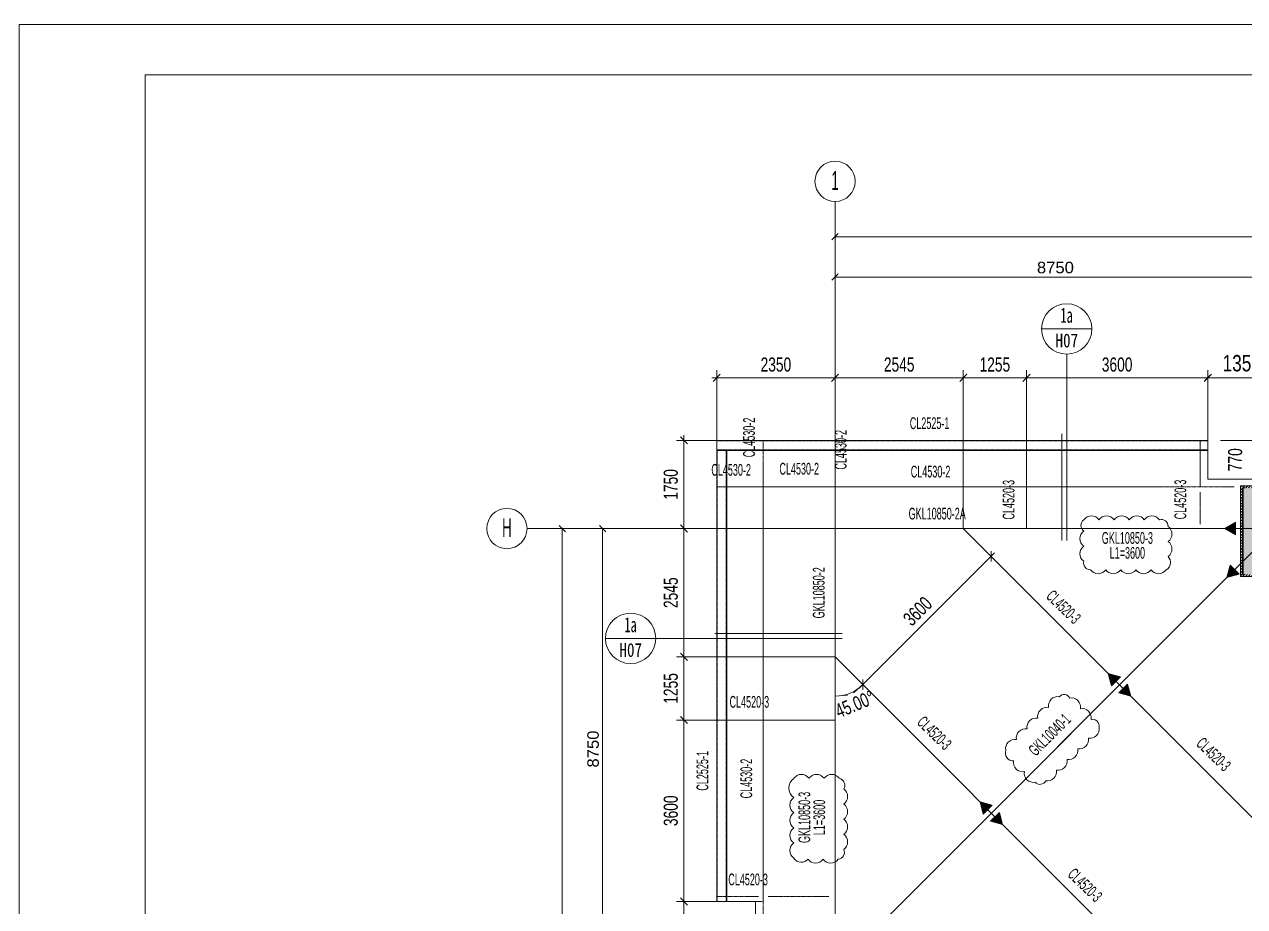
# Model space of a CAD drawing. Header units: millimetres. Extents: x 8533 to 398112, y -117646 to 105276.
# Drawn here: x 230011 to 254238, y 65101 to 82604 of the extents above; entities that cross this region are included whole.
import ezdxf

# ---------------------------------------------------------------- set-up
doc = ezdxf.new("R2010")
doc.units = ezdxf.units.MM
for name, pattern in [('IMPORT-A-D0TE-BF$0$DOTE', [0]), ('IMPORT-beam-Corner$0$DOTE', [0]), ('IMPORT-beam-Corner$0$HIDDEN', [3.75, 2.5, -1.25]), ('IMPORT-colu-06F-9F$0$DOTE', [0]), ('IMPORT-colu-10F-19F$0$DOTE', [0]), ('IMPORT-MQNT-06F$0$HIDDEN', [3.75, 2.5, -1.25])]:
    doc.linetypes.add(name, pattern=pattern)
for name, color, linetype, lineweight in [('-S-detail_numb', 60, 'Continuous', 13), ('A-D0TE-BF$0$A-Axis', 3, 'Continuous', 13), ('A-D0TE-BF$0$A-Axis-GRID', 1, 'IMPORT-A-D0TE-BF$0$DOTE', 13), ('A-EDGE-6_27F$0$A-floor-EDGE', 6, 'Continuous', 13), ('A1$0$TK', 4, 'Continuous', 13), ('A1$0$VHBoundary', 4, 'Continuous', 13), ('beam-10F$0$S-dim', 3, 'Continuous', 13), ('beam-Corner$0$Gjlx', 3, 'Continuous', 13), ('beam-Corner$0$S-dim', 3, 'Continuous', 13), ('beam-Corner$0$S-grid', 11, 'IMPORT-beam-Corner$0$DOTE', 13), ('beam-Corner$0$STPM_RBEAM_SIG', 2, 'Continuous', 13), ('colu-06F-9F$0$A-Axis-grid', 1, 'IMPORT-colu-06F-9F$0$DOTE', 13), ('colu-06F-9F$0$S-COLU-STEEL', 104, 'Continuous', 13), ('colu-06F-9F$0$S-hatch', 253, 'Continuous', 13), ('colu-10F-19F$0$A-Axis-grid', 1, 'IMPORT-colu-10F-19F$0$DOTE', 13), ('colu-10F-19F$0$S-COLU-STEEL', 104, 'Continuous', 13), ('M-10F$0$20250206', 201, 'Continuous', 13), ('M-10F$0$20250312', 201, 'Continuous', 13), ('M-10F$0$S-steel_bolt', 2, 'Continuous', 13), ('M-10F$0$S-text', 7, 'Continuous', 13), ('MQNT-06F$0$S-beam_steel', 81, 'Continuous', 13), ('S-beam2-20F-steel截面$0$20250206', 201, 'Continuous', 13), ('S-beam2-20F-steel截面$0$平立面图梁柱撑编号', 250, 'Continuous', 18), ('塔楼-STR-10F-梁板-20250510_dwg', 8, 'Continuous', 13)]:
    doc.layers.add(name, color=color, linetype=linetype, lineweight=lineweight)
doc.styles.add('Arial', font='arial.ttf', dxfattribs={"width": 0.7, "height": 326.200771})
doc.styles.add('Arial_1', font='arial.ttf', dxfattribs={"width": 0.6, "height": 326.200771})
doc.styles.add('Arial_10', font='arial.ttf', dxfattribs={"width": 0.75, "height": 326.200771})
doc.styles.add('Arial_11', font='arial.ttf', dxfattribs={"width": 0.55, "height": 326.200771})
doc.styles.add('Arial_2', font='arial.ttf', dxfattribs={"width": 0.5, "height": 326.200771})
doc.styles.add('Arial_3', font='arial.ttf', dxfattribs={"width": 1.035349, "height": 252.601612})
doc.styles.add('宋体_1', font='', dxfattribs={"width": 0.6, "height": 264.345992})
doc.styles.add('宋体_2', font='', dxfattribs={"width": 0.8, "height": 300})
doc.styles.get('宋体_1').set_extended_font_data('SimSun')
doc.styles.get('宋体_2').set_extended_font_data('SimSun')

# ---------------------------------------------------------------- blocks, each defined once
blk = doc.blocks.new('塔楼-STR-10F-梁板-20250510_dwg_INDEX-MQ-6F-1682978-10F_STR_45_850_')
at = {"layer": '-S-detail_numb'}
for p, q in [((-13400, 22460), (-14400, 22460)), ((-13900, 18260), (-13900, 21960)), ((-14000, 18260), (-14000, 20377)), ((-18359, 16420), (-20890, 16420))]:
    blk.add_line(p, q, dxfattribs=at)
at = {"layer": '-S-detail_numb', "flags": 128}
blk.add_lwpolyline([(-18359, 16320), (-21932, 16320), (-23059, 16320)], dxfattribs=at)
at = {"layer": '-S-detail_numb'}
for centre in [(-13900, 22460), (-22559, 16320)]:
    blk.add_circle(centre, 500, dxfattribs=at)
at = {"layer": '-S-detail_numb', "color": 7, "attachment_point": 2, "line_spacing_factor": 0.877739}
for s, insert, char_height, width, style in [('1a', (-13903, 22883), 300, 362.32, '宋体_1'), ('H07', (-13898, 22368), 275, 498.2, '宋体_2'), ('1a', (-22561, 16743), 300, 362.32, '宋体_1'), ('H07', (-22557, 16228), 275, 498.2, '宋体_2')]:
    blk.add_mtext(s, dxfattribs=dict(at, insert=insert, char_height=char_height, width=width, style=style))
blk = doc.blocks.new('塔楼-STR-10F-梁板-20250510_dwg_A-D0TE-BF-1682979-10F_STR_45_850_')
at = {"layer": 'A-D0TE-BF$0$A-Axis'}
for p, q in [((-62, 14478), (62, 14601)), ((0, 14539), (37000, 14539)), ((0, 12239), (0, 14089)), ((-62, 13678), (62, 13801)), ((0, 13739), (37000, 13739)), ((-5478, 8812), (-5354, 8688)), ((-5416, -28250), (-5416, 8750)), ((-4966, 8750), (-2116, 8750)), ((-4678, 8812), (-4554, 8688)), ((-4616, -28250), (-4616, 8750))]:
    blk.add_line(p, q, dxfattribs=at)
at = {"layer": 'A-D0TE-BF$0$A-Axis', "flags": 128}
for points in [[(0, 14889), (0, 12239), (0, 15239)], [(-6116, 8750), (-2116, 8750), (-5766, 8750)]]:
    blk.add_lwpolyline(points, dxfattribs=at)
at = {"layer": 'A-D0TE-BF$0$A-Axis'}
for centre in [(0, 15639), (-6516, 8750)]:
    blk.add_circle(centre, 400, dxfattribs=at)
at = {"layer": 'A-D0TE-BF$0$A-Axis-GRID', "linetype": 'Continuous'}
for p, q in [((0, 700), (0, 12239)), ((8050, 8750), (-2116, 8750)), ((9450, 8750), (8050, 8750))]:
    blk.add_line(p, q, dxfattribs=at)
at = {"layer": 'A-D0TE-BF$0$A-Axis', "color": 7, "attachment_point": 2, "line_spacing_factor": 0.941778}
for s, insert, char_height, width, style in [('\\fArial|b0|i0|c134|p34|;1', (0, 15842), 372.8, 350.24, 'Arial_2'), ('8750', (4375, 14043), 228.3, 858.09, 'Arial_3'), ('\\fArial|b0|i0|c134|p34|;H', (-6516, 8953), 372.8, 350.24, 'Arial_2')]:
    blk.add_mtext(s, dxfattribs=dict(at, insert=insert, char_height=char_height, width=width, style=style))
at = {"layer": 'A-D0TE-BF$0$A-Axis', "color": 7, "insert": (-4920, 4375), "char_height": 228.3, "width": 858.09, "attachment_point": 2, "rotation": 90, "line_spacing_factor": 0.941778, "style": 'Arial_3'}
blk.add_mtext('8750', dxfattribs=at)
blk = doc.blocks.new('塔楼-STR-10F-梁板-20250510_dwg_colu-06F-9F-1682997-10F_STR_45_850_')
at = {"layer": 'colu-06F-9F$0$S-hatch'}
h = blk.add_hatch(dxfattribs=at)
h.set_pattern_fill('FP_1', color=256, style=0, pattern_type=2)
h.set_pattern_definition([(45, (0, 0), (-28.28427, 28.28427), [])])
h.paths.add_polyline_path([(9450, 7800), (9450, 9600), (8050, 9600), (8050, 7800), (9410, 7800)], flags=0)
h.paths.add_polyline_path([(9400, 7840), (8090, 7840), (8090, 9560), (9410, 9560), (9410, 7840)], flags=0)
blk.add_hatch(color=256, dxfattribs=at).paths.add_polyline_path([(9399, 7840), (9410, 7840), (9410, 9560), (8090, 9560), (8090, 7840), (9360, 7840)], flags=0)
at = {"layer": 'colu-06F-9F$0$A-Axis-grid', "linetype": 'Continuous'}
for p, q in [((8100, 8100), (8750, 8750)), ((650, 650), (8100, 8100))]:
    blk.add_line(p, q, dxfattribs=at)
at = {"layer": 'colu-06F-9F$0$S-COLU-STEEL'}
for p, q in [((8100, 9600), (8050, 9600)), ((8100, 9560), (8090, 9560)), ((9400, 9600), (8100, 9600)), ((8140, 9560), (8100, 9560)), ((8100, 7800), (9400, 7800)), ((8101, 7840), (8140, 7840))]:
    blk.add_line(p, q, dxfattribs=at)
at = {"layer": 'colu-06F-9F$0$S-COLU-STEEL', "flags": 128}
for points in [[(8050, 9600), (8050, 7800), (8100, 7800)], [(8090, 9560), (8090, 7840), (8100, 7840)]]:
    blk.add_lwpolyline(points, dxfattribs=at)
blk = doc.blocks.new('塔楼-STR-10F-梁板-20250510_dwg_colu-10F-19F-1682999-10F_STR_45_850_')
at = {"layer": 'colu-10F-19F$0$A-Axis-grid', "linetype": 'Continuous'}
blk.add_line((0, 0), (8750, 8750), dxfattribs=at)
at = {"layer": 'colu-10F-19F$0$S-COLU-STEEL', "flags": 128}
blk.add_lwpolyline([(8100, 9600), (8100, 7800), (9400, 7800), (9400, 9600)], close=True, dxfattribs=at)
blk = doc.blocks.new('塔楼-STR-10F-梁板-20250510_dwg_M-10F-1683007-10F_STR_45_850_')
at = {"layer": 'M-10F$0$20250206'}
for centre, radius, start, end in [((15027, 1797), 183, 35, 145), ((15327, 1797), 183, 35, 145), ((15627, 1797), 183, 35, 145), ((15927, 1797), 183, 35, 145), ((16189, 1790), 158, 25.0585, 135.0585), ((20884, 1773), 183, 35, 145), ((21184, 1773), 183, 35, 145), ((21484, 1773), 183, 35, 145), ((21784, 1773), 183, 35, 145), ((22084, 1773), 183, 35, 145), ((14966, 1775), 155, 125, 235), ((16227, 1707), 183, 305, 55), ((20868, 1687), 233, 125, 235), ((22129, 1729), 183, 305.0453, 55.0453), ((14982, 1498), 183, 125, 235), ((16227, 1407), 183, 305, 55), ((20839, 1346), 183, 125, 235), ((22129, 1429), 183, 305, 55), ((14994, 1268), 142, 145.7862, 255.7862), ((16201, 1254), 131, 251.3886, 1.3886), ((22113, 1221), 134, 275.371, 25.371), ((15110, 1235), 183, 215, 325), ((15410, 1235), 183, 215, 325), ((15710, 1235), 183, 215, 325), ((16010, 1235), 183, 215, 325), ((20868, 1209), 134, 185.4552, 295.4552), ((21075, 1193), 183, 215, 325), ((21375, 1193), 183, 215, 325), ((21675, 1193), 183, 215, 325), ((21975, 1193), 183, 215, 325), ((14947, -20589), 102, 125, 235), ((15039, -20611), 183, 35, 145), ((15339, -20611), 183, 35, 145), ((15639, -20611), 183, 35, 145), ((15939, -20611), 183, 35, 145), ((16129, -20630), 131, 357.9405, 107.9405), ((20905, -20589), 102, 125, 235), ((20997, -20611), 183, 35, 145), ((21297, -20611), 183, 35, 145), ((21597, -20611), 183, 35, 145), ((21897, -20611), 183, 35, 145), ((22087, -20630), 131, 357.9405, 107.9405), ((14994, -20822), 183, 125, 235), ((16154, -20785), 183, 305, 55), ((20952, -20822), 183, 125, 235), ((22113, -20785), 183, 305, 55), ((15009, -21034), 135, 152.9763, 262.9763), ((16144, -21028), 148, 289.0012, 39.0012), ((20968, -21034), 135, 152.9763, 262.9763), ((22103, -21028), 148, 289.0012, 39.0012), ((15143, -21063), 183, 215, 325), ((15443, -21063), 183, 215, 325), ((15743, -21063), 183, 215, 325), ((16043, -21063), 183, 215, 325), ((21101, -21063), 183, 215, 325), ((21401, -21063), 183, 215, 325), ((21701, -21063), 183, 215, 325), ((22001, -21063), 183, 215, 325)]:
    blk.add_arc(centre, radius, start, end, dxfattribs=at)
at = {"layer": 'M-10F$0$20250312'}
for centre, radius, start, end in [((6817, -9695), 174, 125, 235), ((6867, -9657), 183, 35, 145), ((7167, -9657), 183, 35, 145), ((7467, -9657), 183, 35, 145), ((7767, -9657), 183, 35, 145), ((7895, -9687), 137, 331, 81), ((6822, -9988), 183, 125, 235), ((7910, -9904), 183, 305, 55), ((6858, -10083), 152, 201.2772, 311.2772), ((7886, -10070), 130, 257.2401, 7.2401), ((7108, -10091), 183, 215, 325), ((7408, -10091), 183, 215, 325), ((7708, -10091), 183, 215, 325)]:
    blk.add_arc(centre, radius, start, end, dxfattribs=at)
at = {"layer": 'M-10F$0$S-steel_bolt', "color": 4}
for p, q in [((8495, 800), (9005, 800)), ((11085, 800), (11415, 800)), ((16287, 800), (16613, 800)), ((20713, 800), (20387, 800)), ((24655, 800), (24145, 800)), ((28505, 800), (27995, 800)), ((8253, -170), (8253, 177)), ((28747, -169), (28747, 178)), ((8250, -3015), (8250, -2668)), ((28750, -3015), (28750, -2668)), ((8250, -5915), (8250, -5569)), ((28750, -5914), (28750, -5568)), ((8250, -9620), (8250, -9273)), ((28750, -9620), (28750, -9273)), ((8250, -12623), (8250, -12277)), ((28750, -12623), (28750, -12277)), ((8250, -16821), (8250, -16474)), ((28750, -16823), (28750, -16477)), ((8250, -19755), (8250, -19244)), ((28750, -19754), (28750, -19244)), ((8495, -20300), (9005, -20300)), ((12345, -20300), (12855, -20300)), ((16287, -20300), (16613, -20300)), ((20713, -20300), (20387, -20300)), ((24655, -20300), (24145, -20300)), ((28505, -20300), (27995, -20300))]:
    blk.add_line(p, q, dxfattribs=at)
at = {"layer": 'M-10F$0$S-text', "flags": 128}
for points in [[(16450, 800), (15933, 1305), (15139, 1305)], [(20550, 800), (20968, 1305), (21804, 1305)], [(24400, 800), (23883, 1305), (23241, 1305)], [(28250, 800), (27733, 1305), (27091, 1305)], [(8750, 800), (9132, 1166), (9774, 1166)], [(11250, 800), (10938, 1137), (10296, 1137)], [(7068, 641), (7786, 641), (8253, 4)], [(30012, 509), (29295, 509), (28747, 4)], [(29990, -2293), (29272, -2293), (28750, -2850)], [(7010, -2477), (7728, -2477), (8250, -2850)], [(29990, -5249), (29272, -5249), (28750, -5749)], [(7010, -5378), (7728, -5378), (8250, -5742)], [(30224, -9090), (29506, -9090), (28750, -9446)], [(7010, -10025), (7728, -10025), (8250, -9446)], [(7010, -12086), (7728, -12086), (8250, -12450)], [(30233, -13349), (29515, -13349), (28750, -12450)], [(7010, -17226), (7728, -17226), (8250, -16648)], [(29990, -17226), (29272, -17226), (28750, -16650)], [(6999, -20230), (7717, -20230), (8250, -19500)], [(30004, -20203), (29287, -20203), (28750, -19499)], [(8750, -20300), (9267, -20975), (9909, -20975)], [(12600, -20300), (13117, -20975), (13759, -20975)], [(16450, -20300), (15933, -20975), (15291, -20975)], [(20550, -20300), (21067, -20975), (21709, -20975)], [(24400, -20300), (23883, -20975), (23241, -20975)], [(28250, -20300), (27733, -20975), (27091, -20975)]]:
    blk.add_lwpolyline(points, dxfattribs=at)
at = {"layer": 'M-10F$0$S-text', "char_height": 279.6, "attachment_point": 2, "line_spacing_factor": 0.941778, "style": 'Arial_1'}
for s, insert, width in [('M-SLJ1', (15633, 1694), 1086.95), ('M-J2', (27433, 1694), 724.64), ('M-J2', (9432, 1494), 724.64), ('M-J1', (10637, 1485), 724.64), ('M-SLJ1', (21405, 1652), 1086.95), ('M-J1', (23583, 1694), 724.64), ('M-J2', (7437, 978), 724.64), ('M-J2', (29643, 847), 724.64), ('M-J1', (7379, -2140), 724.64), ('M-J1', (29621, -1956), 724.64), ('M-J1', (7379, -5041), 724.64), ('M-J1', (29621, -4912), 724.64), ('M-J3', (29854, -8753), 724.64), ('M-SJ1', (7379, -9688), 905.79), ('M-SLJ1', (7379, -11748), 1086.95), ('M-SLJ2', (29940, -13012), 1086.95), ('M-SLJ1', (7379, -16889), 1086.95), ('M-SLJ2', (29621, -16889), 1086.95), ('M-J2', (29635, -19866), 724.64), ('M-J2', (7368, -19893), 724.64), ('M-J2', (27433, -20584), 724.64), ('M-J2', (9567, -20616), 724.64), ('M-J1', (13453, -20633), 724.64), ('M-SLJ1', (15633, -20629), 1086.95), ('M-SLJ1', (21381, -20644), 1086.95), ('M-J1', (23583, -20633), 724.64)]:
    blk.add_mtext(s, dxfattribs=dict(at, insert=insert, width=width))
blk = doc.blocks.new('塔楼-STR-10F-梁板-20250510_dwg_beam-Corner$0$_ClosedBlank-1683024-10F_STR_45_850_')
at = {"layer": 'beam-Corner$0$S-dim'}
blk.add_line((0, 0), (-2.5, 0), dxfattribs=at)
blk = doc.blocks.new('塔楼-STR-10F-梁板-20250510_dwg_beam-Corner$0$_ArchTick-1683023-10F_STR_45_850_')
at = {"layer": 'beam-Corner$0$S-dim'}
blk.add_line((-0.71, -0.71), (0.71, 0.71), dxfattribs=at)
blk = doc.blocks.new('塔楼-STR-10F-梁板-20250510_dwg_beam-Corner$0$b-corner-V5-10F_STR_45_850_')
at = {"layer": 'beam-Corner$0$STPM_RBEAM_SIG'}
for points in [[(7950, 8625), (7733, 8750), (7950, 8875)], [(7780, 7780), (7844, 8021), (8021, 7844)], [(8750, 7417), (8625, 7633), (8875, 7633)], [(5488, 5631), (5424, 5872), (5665, 5807)], [(5872, 5424), (5631, 5488), (5807, 5665)], [(2943, 3085), (2878, 3326), (3119, 3262)], [(3326, 2878), (3085, 2943), (3262, 3119)], [(-125, 800), (0, 1017), (125, 800)], [(1025, 849), (849, 1025), (1090, 1090)]]:
    blk.add_hatch(color=256, dxfattribs=at).paths.add_polyline_path(points, flags=0)
at = {"layer": 'beam-Corner$0$Gjlx', "linetype": 'IMPORT-beam-Corner$0$HIDDEN'}
for p, q in [((-1430, 8850), (-1430, 10500)), ((0, 10500), (0, 8850)), ((3800, 9686), (3800, 10500)), ((7250, 9686), (7250, 10500)), ((-2350, 9580), (-1522, 9580)), ((-1328, 9580), (-126, 9580)), ((128, 9580), (7921, 9580)), ((3800, 8840), (3800, 9471)), ((7250, 8840), (7250, 9471)), ((-1430, 76), (-1430, 8615)), ((0, 8607), (0, 800)), ((937, 937), (7933, 7933)), ((8750, 1100), (8750, 7633)), ((-2350, 4950), (-1522, 4950)), ((-1328, 4950), (-126, 4950)), ((3173, 3031), (5996, 208)), ((-2350, 1450), (-1522, 1450)), ((-1328, 1450), (-126, 1450)), ((-1580, 0), (-909, 0)), ((1276, 0), (7916, 0))]:
    blk.add_line(p, q, dxfattribs=at)
at = {"layer": 'beam-Corner$0$Gjlx', "linetype": 'IMPORT-beam-Corner$0$HIDDEN', "flags": 128}
for points in [[(-2350, 8750), (7950, 8750), (7700, 8750)], [(2667, 8628), (5577, 5719), (5400, 5896)], [(152, 6053), (3031, 3173), (2854, 3350)], [(5896, 5400), (5719, 5577), (8543, 2752)]]:
    blk.add_lwpolyline(points, dxfattribs=at)
at = {"layer": 'beam-Corner$0$S-grid', "linetype": 'Continuous'}
for p, q in [((2545, 10500), (2545, 8750)), ((3800, 10500), (3800, 8750)), ((7250, 10500), (7250, 9580)), ((-1430, 10050), (-1430, 1365)), ((0, 10000), (0, 8750)), ((6406, 9580), (-2350, 9580)), ((2546, 8750), (8750, 2546)), ((-2350, 6205), (0, 6205)), ((0, 6204), (6204, 0)), ((-2350, 4950), (0, 4950))]:
    blk.add_line(p, q, dxfattribs=at)
at = {"layer": 'beam-Corner$0$STPM_RBEAM_SIG'}
for p, q in [((3800, 9686), (3800, 9936)), ((7250, 9686), (7250, 9936)), ((-1522, 9580), (-1772, 9580)), ((-1328, 9580), (-1078, 9580)), ((-126, 9580), (-376, 9580)), ((128, 9580), (378, 9580)), ((3800, 9471), (3800, 9221)), ((7250, 9471), (7250, 9221)), ((7921, 9580), (7671, 9580)), ((-1430, 8850), (-1430, 9100)), ((0, 8850), (0, 9100)), ((3800, 8840), (3800, 9090)), ((7250, 8840), (7250, 9090)), ((7733, 8750), (7950, 8875)), ((7950, 8625), (7733, 8750)), ((7950, 8875), (7950, 8625)), ((-1430, 8615), (-1430, 8365)), ((0, 8607), (0, 8357)), ((7780, 7780), (7844, 8021)), ((7844, 8021), (8021, 7844)), ((8021, 7844), (7780, 7780)), ((8750, 7417), (8625, 7633)), ((8625, 7633), (8875, 7633)), ((8875, 7633), (8750, 7417)), ((5488, 5631), (5424, 5872)), ((5424, 5872), (5665, 5807)), ((5665, 5807), (5488, 5631)), ((5631, 5488), (5807, 5665)), ((5807, 5665), (5872, 5424)), ((5872, 5424), (5631, 5488)), ((-1522, 4950), (-1772, 4950)), ((-1328, 4950), (-1078, 4950)), ((-126, 4950), (-376, 4950)), ((2943, 3085), (2878, 3326)), ((2878, 3326), (3119, 3262)), ((3119, 3262), (2943, 3085)), ((3085, 2943), (3262, 3119)), ((3326, 2878), (3085, 2943)), ((3173, 3031), (3350, 2854)), ((3262, 3119), (3326, 2878)), ((-1522, 1450), (-1772, 1450)), ((-1328, 1450), (-1078, 1450)), ((-126, 1450), (-376, 1450)), ((-125, 800), (0, 1017)), ((0, 1017), (125, 800)), ((849, 1025), (1090, 1090)), ((1025, 849), (849, 1025)), ((1090, 1090), (1025, 849)), ((125, 800), (-125, 800)), ((-1430, 76), (-1430, 326)), ((-909, 0), (-1159, 0)), ((1276, 0), (1524, 0))]:
    blk.add_line(p, q, dxfattribs=at)
blk = doc.blocks.new('塔楼-STR-10F-梁板-20250510_dwg_beam-Corner-1683027-10F_STR_45_850_')
at = {"layer": 'beam-Corner$0$S-dim'}
for p, q in [((-2350, 10250), (-2350, 11891)), ((7400, 10250), (7400, 11891)), ((-2450, 11741), (100, 11741)), ((-100, 11741), (2645, 11741)), ((2445, 11741), (3900, 11741)), ((3700, 11741), (7500, 11741)), ((-1500, 10500), (-3151, 10500)), ((-3001, 10600), (-3001, 8650)), ((7650, 10500), (8355, 10500)), ((7650, 9730), (8355, 9730)), ((-3001, 6105), (-3001, 8850)), ((3168, 8269), (481, 5582)), ((2859, 8436), (3203, 8092)), ((-3001, 4850), (-3001, 6305)), ((314, 5891), (658, 5547)), ((0, 5179), (0, 5275)), ((-3001, 1250), (-3001, 5050)), ((-1500, 1350), (-3151, 1350))]:
    blk.add_line(p, q, dxfattribs=at)
at = {"layer": 'beam-Corner$0$S-dim', "flags": 128}
for points in [[(0, 11891), (0, 10250)], [(2545, 11891), (2545, 10250)], [(3800, 11891), (3800, 10250)], [(-3151, 8750), (-1500, 8750)], [(-3151, 6205), (-1500, 6205)], [(-3151, 4950), (-1500, 4950)]]:
    blk.add_lwpolyline(points, close=True, dxfattribs=at)
at = {"layer": 'beam-Corner$0$S-dim'}
blk.add_arc((0, 6204), 779, 277.3569, 307.6431, dxfattribs=at)
for name, p, xscale, yscale, zscale, rotation in [('塔楼-STR-10F-梁板-20250510_dwg_beam-Corner$0$_ArchTick-1683023-10F_STR_45_850_', (-2350, 11741), 100, 100, 100, 180), ('塔楼-STR-10F-梁板-20250510_dwg_beam-Corner$0$_ArchTick-1683023-10F_STR_45_850_', (0, 11741), 100, 100, 100, 180), ('塔楼-STR-10F-梁板-20250510_dwg_beam-Corner$0$_ArchTick-1683023-10F_STR_45_850_', (2545, 11741), 100, 100, 100, 180), ('塔楼-STR-10F-梁板-20250510_dwg_beam-Corner$0$_ArchTick-1683023-10F_STR_45_850_', (3800, 11741), 100, 100, 100, 180), ('塔楼-STR-10F-梁板-20250510_dwg_beam-Corner$0$_ArchTick-1683023-10F_STR_45_850_', (-3001, 10500), 100, 100, 100, 90), ('塔楼-STR-10F-梁板-20250510_dwg_beam-Corner$0$_ArchTick-1683023-10F_STR_45_850_', (-3001, 8750), 100, 100, 100, 270), ('塔楼-STR-10F-梁板-20250510_dwg_beam-Corner$0$_ArchTick-1683023-10F_STR_45_850_', (-3001, 8750), 100, 100, 100, 90), ('塔楼-STR-10F-梁板-20250510_dwg_beam-Corner$0$_ArchTick-1683023-10F_STR_45_850_', (3097, 8199), 99.99999999999999, 99.99999999999999, 99.99999999999999, 44.99999999999562), ('塔楼-STR-10F-梁板-20250510_dwg_beam-Corner$0$_ArchTick-1683023-10F_STR_45_850_', (-3001, 6205), 100, 100, 100, 270), ('塔楼-STR-10F-梁板-20250510_dwg_beam-Corner$0$_ArchTick-1683023-10F_STR_45_850_', (-3001, 6205), 100, 100, 100, 90), ('塔楼-STR-10F-梁板-20250510_dwg_beam-Corner$0$_ClosedBlank-1683024-10F_STR_45_850_', (551, 5653), 99.99999999999999, 99.99999999999999, 99.99999999999999, 41.32155531534463), ('塔楼-STR-10F-梁板-20250510_dwg_beam-Corner$0$_ArchTick-1683023-10F_STR_45_850_', (551, 5653), 100, 100, 100, 224.9999999999956), ('塔楼-STR-10F-梁板-20250510_dwg_beam-Corner$0$_ClosedBlank-1683024-10F_STR_45_850_', (0, 5425), 99.99999999999999, 99.99999999999999, 99.99999999999999, 183.6784446846467), ('塔楼-STR-10F-梁板-20250510_dwg_beam-Corner$0$_ArchTick-1683023-10F_STR_45_850_', (-3001, 4950), 100, 100, 100, 90), ('塔楼-STR-10F-梁板-20250510_dwg_beam-Corner$0$_ArchTick-1683023-10F_STR_45_850_', (-3001, 4950), 100, 100, 100, 270), ('塔楼-STR-10F-梁板-20250510_dwg_beam-Corner$0$_ArchTick-1683023-10F_STR_45_850_', (-3001, 1350), 100, 100, 100, 270)]:
    blk.add_blockref(name, p, dxfattribs=dict(xscale=xscale, yscale=yscale, zscale=zscale, rotation=rotation))
at = {"xscale": 100, "yscale": 100, "zscale": 100}
for p in [(0, 11741), (2545, 11741), (3800, 11741), (7400, 11741)]:
    blk.add_blockref('塔楼-STR-10F-梁板-20250510_dwg_beam-Corner$0$_ArchTick-1683023-10F_STR_45_850_', p, dxfattribs=at)
blk.add_blockref('塔楼-STR-10F-梁板-20250510_dwg_beam-Corner$0$b-corner-V5-10F_STR_45_850_', (0, 0))
at = {"layer": 'beam-Corner$0$S-dim', "color": 7, "char_height": 279.6, "width": 778.98, "attachment_point": 2, "line_spacing_factor": 0.941778, "style": 'Arial'}
for s, insert in [('2350', (-1175, 12144)), ('2545', (1273, 12144)), ('1255', (3173, 12144)), ('3600', (5600, 12144))]:
    blk.add_mtext(s, dxfattribs=dict(at, insert=insert))
at = {"layer": 'beam-Corner$0$S-dim', "color": 7, "char_height": 279.6, "attachment_point": 2, "line_spacing_factor": 0.941778, "style": 'Arial'}
for s, insert, width, rotation in [('770', (7803, 10115), 584.24, 90), ('1750', (-3403, 9625), 778.98, 90), ('2545', (-3403, 7477), 778.98, 90), ('3600', (1540, 7210), 778.98, 45), ('1255', (-3403, 5577), 778.98, 90), ('45.00°', (336, 5394), 1363.22, 22.5), ('3600', (-3403, 3150), 778.98, 90)]:
    blk.add_mtext(s, dxfattribs=dict(at, insert=insert, width=width, rotation=rotation))
blk = doc.blocks.new('塔楼-STR-10F-梁板-20250510_dwg_beam-10F$0$_ArchTick-1683028-10F_STR_45_850_')
at = {"layer": 'beam-10F$0$S-dim'}
blk.add_line((-0.5, -0.5), (0.5, 0.5), dxfattribs=at)
blk = doc.blocks.new('塔楼-STR-10F-梁板-20250510_dwg-1682977-10F_STR_45_850_')
at = {"layer": 'A-EDGE-6_27F$0$A-floor-EDGE', "flags": 128}
blk.add_lwpolyline([(-1580, 699150), (-1580, 699850), (-1580, 701150), (-1580, 701850), (-2350, 701850), (-2350, 718650), (-1580, 718650), (-1580, 719350), (-1580, 720650), (-1580, 721350), (-2350, 721350), (-2350, 730500), (7400, 730500), (7400, 729730), (8100, 729730), (9400, 729730), (10100, 729730), (10100, 730500), (26900, 730500), (26900, 729730), (27600, 729730), (28900, 729730)], dxfattribs=at)
blk.add_lwpolyline([(-1580, 699150), (-1580, 699850), (-1580, 701150), (-1580, 701850), (-2350, 701850), (-2350, 718650), (-1580, 718650), (-1580, 719350), (-1580, 720650), (-1580, 721350), (-2350, 721350), (-2350, 730500), (7400, 730500), (7400, 729730), (8100, 729730), (9400, 729730), (10100, 729730), (10100, 730500), (26900, 730500), (26900, 729730), (27600, 729730), (28900, 729730)], dxfattribs=at)
at = {"layer": 'A1$0$TK', "flags": 128}
for points in [[(-16198, 738752), (67902, 738752), (67902, 679352), (-16198, 679352)], [(-13698, 737752), (-13698, 680352), (66902, 680352), (66902, 737752)]]:
    blk.add_lwpolyline(points, close=True, dxfattribs=at)
at = {"layer": 'A1$0$VHBoundary', "flags": 128}
blk.add_lwpolyline([(-16198, 738752), (67902, 738752), (67902, 679352), (-16198, 679352)], close=True, dxfattribs=at)
at = {"layer": 'beam-10F$0$S-dim'}
for p, q in [((7300, 731741), (8850, 731741)), ((7400, 730303), (7400, 731891)), ((-1450, 721350), (-3151, 721350)), ((-3001, 719900), (-3001, 721450))]:
    blk.add_line(p, q, dxfattribs=at)
at = {"layer": 'MQNT-06F$0$S-beam_steel', "linetype": 'IMPORT-MQNT-06F$0$HIDDEN'}
for p, q in [((7400, 730490), (-2350, 730490)), ((-2350, 730310), (7400, 730310)), ((-2340, 730300), (-2340, 721350)), ((-2160, 721350), (-2160, 730300))]:
    blk.add_line(p, q, dxfattribs=at)
at = {"layer": 'MQNT-06F$0$S-beam_steel', "flags": 128}
for points in [[(-2350, 730300), (7400, 730300), (7400, 730500), (-2350, 730500)], [(-2150, 721350), (-2150, 730300), (-2350, 730300), (-2350, 721350)]]:
    blk.add_lwpolyline(points, close=True, dxfattribs=at)
at = {"layer": 'S-beam2-20F-steel截面$0$20250206'}
for centre, radius, start, end in [((5018, 728811), 136, 125, 235), ((5090, 728817), 183, 35, 145), ((5390, 728817), 183, 35, 145), ((5690, 728817), 183, 35, 145), ((5990, 728817), 183, 35, 145), ((6290, 728817), 183, 35, 145), ((6481, 728798), 131, 357.973, 107.973), ((6506, 728643), 183, 305, 55), ((5045, 728550), 183, 125, 235), ((5045, 728250), 183, 125, 235), ((6506, 728343), 183, 305, 55), ((5065, 728062), 130, 163.29, 273.29), ((6500, 728076), 161, 296.5861, 46.5861), ((5223, 728037), 183, 215, 325), ((5523, 728037), 183, 215, 325), ((5823, 728037), 183, 215, 325), ((6123, 728037), 183, 215, 325), ((6423, 728037), 183, 215, 325), ((4418, 725232), 183, 80, 190), ((4547, 725326), 130, 28.29, 138.29), ((4693, 725207), 183, 350, 100), ((4205, 725020), 183, 80, 190), ((4905, 724995), 183, 350, 100), ((3993, 724808), 183, 80, 190), ((5109, 724830), 136, 350, 100), ((3781, 724596), 183, 80, 190), ((5063, 724774), 183, 260, 10), ((3569, 724384), 183, 80, 190), ((4851, 724562), 183, 260, 10), ((3542, 724301), 161, 161.5861, 271.5861), ((4426, 724138), 183, 260, 10), ((4639, 724350), 183, 260, 10), ((3726, 724108), 183, 170, 280), ((3939, 723896), 183, 170, 280), ((4214, 723926), 183, 260, 10), ((-684, 723602), 234, 125, 235), ((-668, 723689), 183, 35, 145), ((-368, 723689), 183, 35, 145), ((-68, 723689), 183, 35, 145), ((53, 723657), 140, 327.8364, 77.8364), ((4066, 723805), 131, 222.973, 332.973), ((66, 723433), 183, 305, 55), ((-713, 723261), 183, 125, 235), ((66, 723133), 183, 305, 55), ((-713, 722961), 183, 125, 235), ((66, 722833), 183, 305, 55), ((-713, 722661), 183, 125, 235), ((-713, 722361), 183, 125, 235), ((66, 722533), 183, 305, 55), ((50, 722325), 134, 275.4345, 25.4345), ((-670, 722299), 172, 210.9822, 320.9822), ((-387, 722296), 183, 215, 325), ((-87, 722296), 183, 215, 325)]:
    blk.add_arc(centre, radius, start, end, dxfattribs=at)
for name, p in [('塔楼-STR-10F-梁板-20250510_dwg_A-D0TE-BF-1682979-10F_STR_45_850_', (0, 720000)), ('塔楼-STR-10F-梁板-20250510_dwg_INDEX-MQ-6F-1682978-10F_STR_45_850_', (18500, 710250)), ('塔楼-STR-10F-梁板-20250510_dwg_beam-Corner-1683027-10F_STR_45_850_', (0, 720000)), ('塔楼-STR-10F-梁板-20250510_dwg_colu-06F-9F-1682997-10F_STR_45_850_', (0, 720000)), ('塔楼-STR-10F-梁板-20250510_dwg_colu-10F-19F-1682999-10F_STR_45_850_', (0, 720000)), ('塔楼-STR-10F-梁板-20250510_dwg_M-10F-1683007-10F_STR_45_850_', (0, 720000))]:
    blk.add_blockref(name, p)
at = {"xscale": 100, "yscale": 100, "zscale": 100}
for p, rotation in [((7400, 731741), 180), ((-3001, 721350), 90)]:
    blk.add_blockref('塔楼-STR-10F-梁板-20250510_dwg_beam-10F$0$_ArchTick-1683028-10F_STR_45_850_', p, dxfattribs=dict(at, rotation=rotation))
at = {"layer": 'beam-10F$0$S-dim', "color": 7, "insert": (8075, 732194), "char_height": 326.2, "width": 908.72, "attachment_point": 2, "line_spacing_factor": 0.941778, "style": 'Arial_10'}
blk.add_mtext('1350', dxfattribs=at)
at = {"layer": 'S-beam2-20F-steel截面$0$平立面图梁柱撑编号', "color": 7, "char_height": 233, "attachment_point": 2, "line_spacing_factor": 0.941778, "style": 'Arial_11'}
for s, insert, width in [('CL2525-1', (1877, 730957), 1207.75), ('CL4530-2', (-2064, 730031), 1207.75), ('CL4530-2', (-712, 730053), 1207.75), ('CL4530-2', (1896, 729996), 1207.75), ('GKL10850-2A', (2028, 729163), 1660.66), ('GKL10850-3', (5804, 728680), 1509.69), ('L1=3600', (5804, 728384), 1056.78), ('CL4520-3', (-1702, 725428), 1207.75), ('CL4520-3', (-1727, 721904), 1207.75)]:
    blk.add_mtext(s, dxfattribs=dict(at, insert=insert, width=width))
for s, insert, width, rotation in [('CL4530-2', (-1825, 730557), 1207.75, 90), ('CL4530-2', (-5, 730313), 1207.75, 90), ('CL4520-3', (3329, 729321), 1207.75, 90), ('CL4520-3', (6739, 729326), 1207.75, 90), ('GKL10850-2', (-441, 727475), 1509.69, 90), ('CL4520-3', (4618, 727279), 1207.75, 315.929), ('CL4520-3', (2053, 724778), 1207.75, 315.929), ('GKL10040-1', (4177, 724742), 1509.69, 45), ('CL4520-3', (7598, 724355), 1207.75, 315.929), ('CL2525-1', (-2751, 723942), 1207.75, 90), ('CL4530-2', (-1880, 723789), 1207.75, 90), ('GKL10850-3', (-727, 723018), 1509.69, 90), ('L1=3600', (-431, 723018), 1056.78, 90), ('CL4520-3', (5045, 721761), 1207.75, 315.929)]:
    blk.add_mtext(s, dxfattribs=dict(at, insert=insert, width=width, rotation=rotation))

msp = doc.modelspace()

# ---------------------------------------------------------------- block references
at = {"layer": '塔楼-STR-10F-梁板-20250510_dwg', "color": 4}
msp.add_blockref('塔楼-STR-10F-梁板-20250510_dwg-1682977-10F_STR_45_850_', (246107, -656148), dxfattribs=at)

doc.saveas('drawing.dxf')
